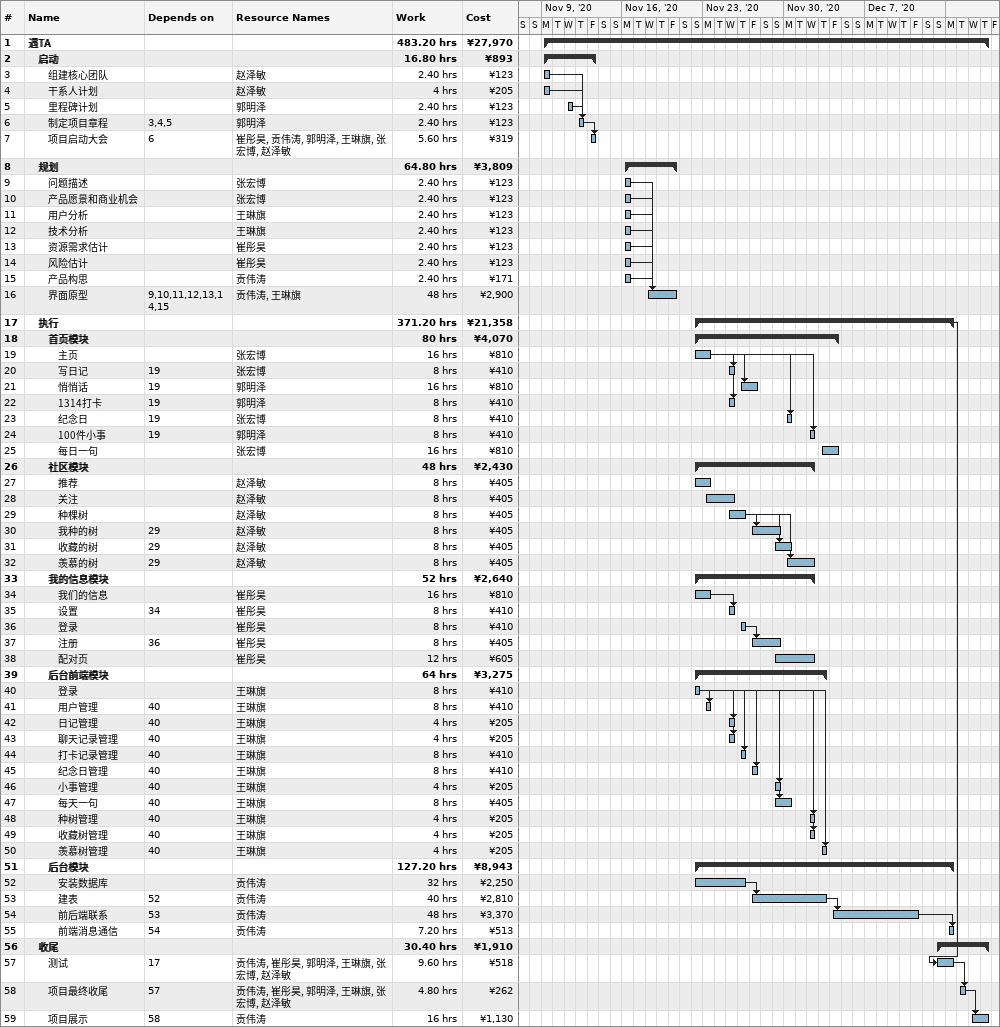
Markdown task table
| ID | Level | Task | Start | Finish | Predecessors | Resources | Work (h) | Cost (¥) |
|---|---|---|---|---|---|---|---|---|
| 1 | 1 | **遇TA** | 2020-11-09 | 2020-12-17 |  |  | 483.20 | 27970 |
| 2 | 2 | **启动** | 2020-11-09 | 2020-11-13 |  |  | 16.80 | 893 |
| 3 | 3 | 组建核心团队 | 2020-11-09 | 2020-11-09 |  | 赵泽敏 | 2.40 | 123 |
| 4 | 3 | 干系人计划 | 2020-11-09 | 2020-11-09 |  | 赵泽敏 | 4 | 205 |
| 5 | 3 | 里程碑计划 | 2020-11-11 | 2020-11-11 |  | 郭明泽 | 2.40 | 123 |
| 6 | 3 | 制定项目章程 | 2020-11-12 | 2020-11-12 | 3, 4, 5 | 郭明泽 | 2.40 | 123 |
| 7 | 3 | 项目启动大会 | 2020-11-13 | 2020-11-13 | 6 | 崔彤昊, 贡伟涛, 郭明泽, 王琳旗, 张宏博, 赵泽敏 | 5.60 | 319 |
| 8 | 2 | **规划** | 2020-11-16 | 2020-11-20 |  |  | 64.80 | 3809 |
| 9 | 3 | 问题描述 | 2020-11-16 | 2020-11-16 |  | 张宏博 | 2.40 | 123 |
| 10 | 3 | 产品愿景和商业机会 | 2020-11-16 | 2020-11-16 |  | 张宏博 | 2.40 | 123 |
| 11 | 3 | 用户分析 | 2020-11-16 | 2020-11-16 |  | 王琳旗 | 2.40 | 123 |
| 12 | 3 | 技术分析 | 2020-11-16 | 2020-11-16 |  | 王琳旗 | 2.40 | 123 |
| 13 | 3 | 资源需求估计 | 2020-11-16 | 2020-11-16 |  | 崔彤昊 | 2.40 | 123 |
| 14 | 3 | 风险估计 | 2020-11-16 | 2020-11-16 |  | 崔彤昊 | 2.40 | 123 |
| 15 | 3 | 产品构思 | 2020-11-16 | 2020-11-16 |  | 贡伟涛 | 2.40 | 171 |
| 16 | 3 | 界面原型 | 2020-11-18 | 2020-11-20 | 9, 10, 11, 12, 13, 14, 15 | 贡伟涛, 王琳旗 | 48 | 2900 |
| 17 | 2 | **执行** | 2020-11-22 | 2020-12-14 |  |  | 371.20 | 21358 |
| 18 | 3 | **首页模块** | 2020-11-22 | 2020-12-04 |  |  | 80 | 4070 |
| 19 | 4 | 主页 | 2020-11-22 | 2020-11-23 |  | 张宏博 | 16 | 810 |
| 20 | 4 | 写日记 | 2020-11-25 | 2020-11-25 | 19 | 张宏博 | 8 | 410 |
| 21 | 4 | 悄悄话 | 2020-11-26 | 2020-11-27 | 19 | 郭明泽 | 16 | 810 |
| 22 | 4 | 1314打卡 | 2020-11-25 | 2020-11-25 | 19 | 郭明泽 | 8 | 410 |
| 23 | 4 | 纪念日 | 2020-11-30 | 2020-11-30 | 19 | 张宏博 | 8 | 410 |
| 24 | 4 | 100件小事 | 2020-12-02 | 2020-12-02 | 19 | 郭明泽 | 8 | 410 |
| 25 | 4 | 每日一句 | 2020-12-03 | 2020-12-04 |  | 张宏博 | 16 | 810 |
| 26 | 3 | **社区模块** | 2020-11-22 | 2020-12-02 |  |  | 48 | 2430 |
| 27 | 4 | 推荐 | 2020-11-22 | 2020-11-23 |  | 赵泽敏 | 8 | 405 |
| 28 | 4 | 关注 | 2020-11-23 | 2020-11-25 |  | 赵泽敏 | 8 | 405 |
| 29 | 4 | 种棵树 | 2020-11-25 | 2020-11-26 |  | 赵泽敏 | 8 | 405 |
| 30 | 4 | 我种的树 | 2020-11-27 | 2020-11-29 | 29 | 赵泽敏 | 8 | 405 |
| 31 | 4 | 收藏的树 | 2020-11-29 | 2020-11-30 | 29 | 赵泽敏 | 8 | 405 |
| 32 | 4 | 羡慕的树 | 2020-11-30 | 2020-12-02 | 29 | 赵泽敏 | 8 | 405 |
| 33 | 3 | **我的信息模块** | 2020-11-22 | 2020-12-02 |  |  | 52 | 2640 |
| 34 | 4 | 我们的信息 | 2020-11-22 | 2020-11-23 |  | 崔彤昊 | 16 | 810 |
| 35 | 4 | 设置 | 2020-11-25 | 2020-11-25 | 34 | 崔彤昊 | 8 | 410 |
| 36 | 4 | 登录 | 2020-11-26 | 2020-11-26 |  | 崔彤昊 | 8 | 410 |
| 37 | 4 | 注册 | 2020-11-27 | 2020-11-29 | 36 | 崔彤昊 | 8 | 405 |
| 38 | 4 | 配对页 | 2020-11-29 | 2020-12-02 |  | 崔彤昊 | 12 | 605 |
| 39 | 3 | **后台前端模块** | 2020-11-22 | 2020-12-03 |  |  | 64 | 3275 |
| 40 | 4 | 登录 | 2020-11-22 | 2020-11-22 |  | 王琳旗 | 8 | 410 |
| 41 | 4 | 用户管理 | 2020-11-23 | 2020-11-23 | 40 | 王琳旗 | 8 | 410 |
| 42 | 4 | 日记管理 | 2020-11-25 | 2020-11-25 | 40 | 王琳旗 | 4 | 205 |
| 43 | 4 | 聊天记录管理 | 2020-11-25 | 2020-11-25 | 40 | 王琳旗 | 4 | 205 |
| 44 | 4 | 打卡记录管理 | 2020-11-26 | 2020-11-26 | 40 | 王琳旗 | 8 | 410 |
| 45 | 4 | 纪念日管理 | 2020-11-27 | 2020-11-27 | 40 | 王琳旗 | 8 | 410 |
| 46 | 4 | 小事管理 | 2020-11-29 | 2020-11-29 | 40 | 王琳旗 | 4 | 205 |
| 47 | 4 | 每天一句 | 2020-11-29 | 2020-11-30 | 40 | 王琳旗 | 8 | 405 |
| 48 | 4 | 种树管理 | 2020-12-02 | 2020-12-02 | 40 | 王琳旗 | 4 | 205 |
| 49 | 4 | 收藏树管理 | 2020-12-02 | 2020-12-02 | 40 | 王琳旗 | 4 | 205 |
| 50 | 4 | 羡慕树管理 | 2020-12-03 | 2020-12-03 | 40 | 王琳旗 | 4 | 205 |
| 51 | 3 | **后台模块** | 2020-11-22 | 2020-12-14 |  |  | 127.20 | 8943 |
| 52 | 4 | 安装数据库 | 2020-11-22 | 2020-11-26 |  | 贡伟涛 | 32 | 2250 |
| 53 | 4 | 建表 | 2020-11-27 | 2020-12-03 | 52 | 贡伟涛 | 40 | 2810 |
| 54 | 4 | 前后端联系 | 2020-12-04 | 2020-12-11 | 53 | 贡伟涛 | 48 | 3370 |
| 55 | 4 | 前端消息通信 | 2020-12-14 | 2020-12-14 | 54 | 贡伟涛 | 7.20 | 513 |
| 56 | 2 | **收尾** | 2020-12-13 | 2020-12-17 |  |  | 30.40 | 1910 |
| 57 | 3 | 测试 | 2020-12-13 | 2020-12-14 | 17 | 贡伟涛, 崔彤昊, 郭明泽, 王琳旗, 张宏博, 赵泽敏 | 9.60 | 518 |
| 58 | 3 | 项目最终收尾 | 2020-12-15 | 2020-12-15 | 57 | 贡伟涛, 崔彤昊, 郭明泽, 王琳旗, 张宏博, 赵泽敏 | 4.80 | 262 |
| 59 | 3 | 项目展示 | 2020-12-16 | 2020-12-17 | 58 | 贡伟涛 | 16 | 1130 |
